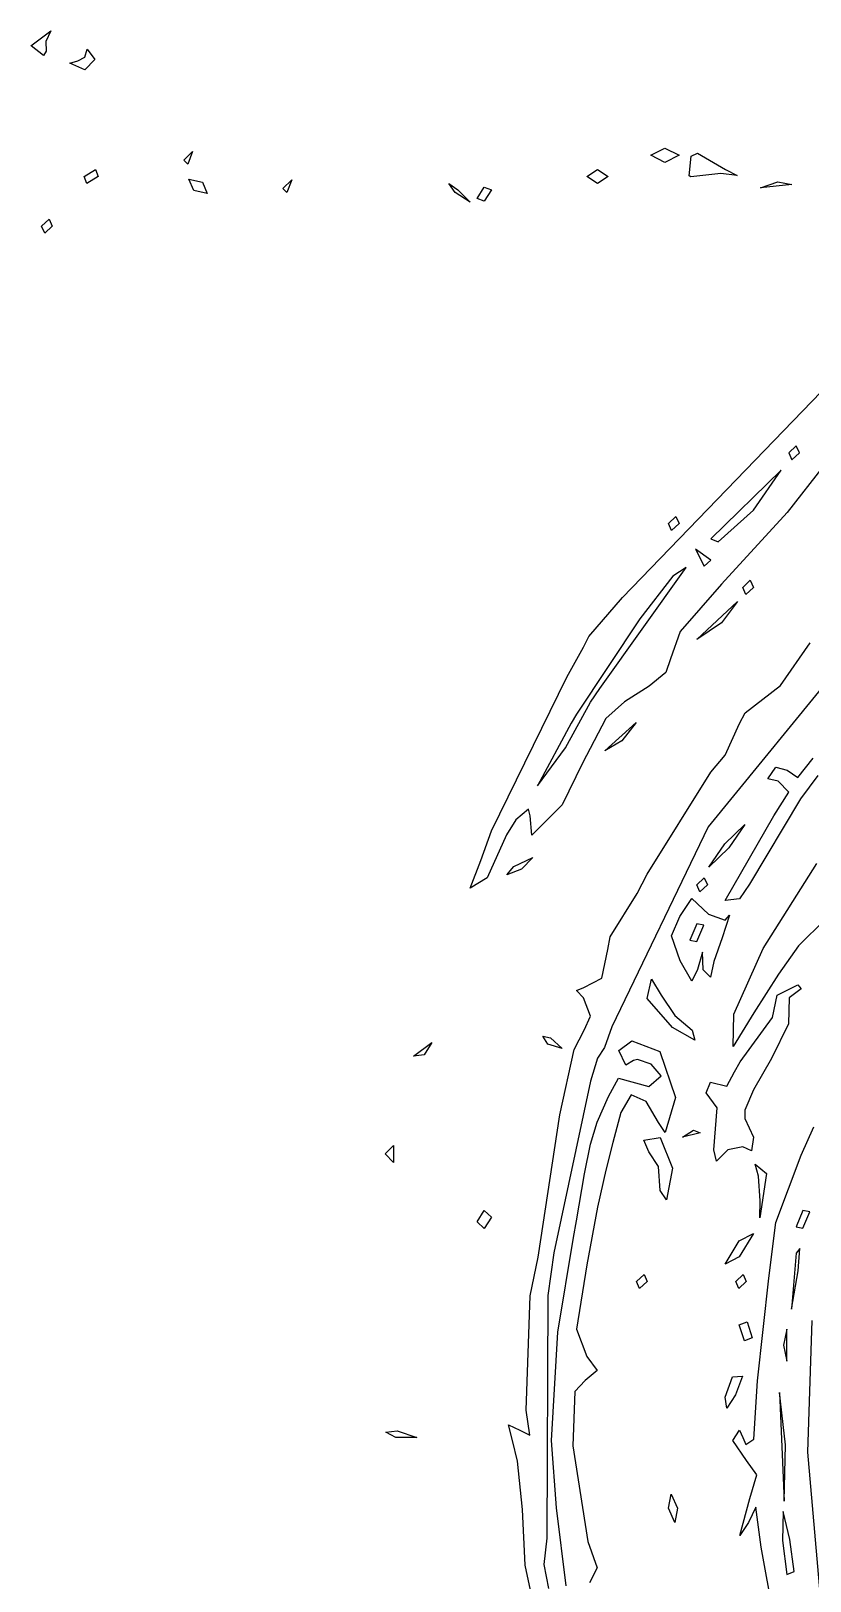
# Model space of a CAD drawing. Extents: x -2 to 136, y 0 to 93.
# Drawn here: x 62.75 to 70.34, y 42.71 to 57.81 of the extents above; entities that cross this region are included whole.
import ezdxf

# ---------------------------------------------------------------- set-up
doc = ezdxf.new("R2010")
doc.units = 0

msp = doc.modelspace()

# ---------------------------------------------------------------- linework, layer by layer
at = {"layer": 'Image'}
for p, q in [((62.745594, 57.664113), (62.937977, 57.809369)), ((62.937977, 57.809369), (62.89107, 57.707293)), ((62.89107, 57.707293), (62.893186, 57.612969)), ((62.74571, 57.664113), (62.745594, 57.664113)), ((62.866487, 57.570107), (62.74571, 57.664113)), ((62.893186, 57.612969), (62.866487, 57.570107)), ((63.201933, 57.517799), (63.270463, 57.553094)), ((63.270463, 57.553094), (63.293641, 57.633818)), ((63.293641, 57.633818), (63.366734, 57.530314)), ((63.125662, 57.495018), (63.125667, 57.495045)), ((63.270769, 57.42956), (63.125662, 57.495018)), ((63.125667, 57.495045), (63.201933, 57.517799)), ((63.366734, 57.530314), (63.270769, 57.42956)), ((68.784526, 56.598479), (68.922559, 56.667508)), ((68.922559, 56.667508), (69.060595, 56.598479)), ((64.233884, 56.54961), (64.319638, 56.634727)), ((64.272518, 56.510955), (64.233884, 56.54961)), ((64.233884, 56.54961), (64.233884, 56.54961)), ((64.319638, 56.634727), (64.272518, 56.510955)), ((68.922559, 56.529475), (68.784526, 56.598479)), ((68.784526, 56.598479), (68.784526, 56.598479)), ((69.060595, 56.598479), (68.922559, 56.529475)), ((69.158726, 56.399354), (69.180316, 56.589165)), ((69.180316, 56.589165), (69.241189, 56.618031)), ((69.241189, 56.618031), (69.512923, 56.460922)), ((63.263216, 56.390887), (63.374889, 56.45989)), ((63.263221, 56.390887), (63.263216, 56.390887)), ((63.289574, 56.321857), (63.263221, 56.390887)), ((63.401241, 56.390887), (63.289574, 56.321857)), ((63.374889, 56.45989), (63.401241, 56.390887)), ((64.332968, 56.253727), (64.284356, 56.366148)), ((64.284356, 56.366148), (64.415787, 56.336542)), ((64.415787, 56.336542), (64.461819, 56.226157)), ((65.200109, 56.273835), (65.285868, 56.358952)), ((65.285868, 56.358952), (65.238746, 56.235206)), ((68.163378, 56.390887), (68.266901, 56.45989)), ((68.266901, 56.321857), (68.163378, 56.390887)), ((68.163378, 56.390887), (68.163378, 56.390887)), ((68.266901, 56.45989), (68.370427, 56.390887)), ((68.370427, 56.390887), (68.266901, 56.321857)), ((69.158734, 56.39938), (69.158726, 56.399354)), ((69.174186, 56.387209), (69.158734, 56.39938)), ((69.467508, 56.419885), (69.174186, 56.387209)), ((69.626121, 56.402701), (69.467508, 56.419885)), ((69.512923, 56.460922), (69.626121, 56.402701)), ((69.85428, 56.28008), (70.024735, 56.339108)), ((70.024735, 56.339108), (70.158696, 56.31265)), ((64.461819, 56.226157), (64.332968, 56.253727)), ((64.332968, 56.253727), (64.332968, 56.253727)), ((65.238746, 56.235206), (65.200109, 56.273835)), ((65.200109, 56.273835), (65.200109, 56.273835)), ((66.877772, 56.236265), (66.81756, 56.322532)), ((66.81756, 56.322532), (66.903833, 56.262194)), ((66.877774, 56.236132), (66.877772, 56.236265)), ((67.02461, 56.141412), (66.877774, 56.236132)), ((66.903833, 56.262194), (67.02461, 56.141412)), ((67.093627, 56.176363), (67.16264, 56.288043)), ((67.16264, 56.288043), (67.231657, 56.261585)), ((67.231657, 56.261585), (67.16264, 56.149931)), ((70.158696, 56.31265), (69.85428, 56.28008)), ((69.85428, 56.28008), (69.85428, 56.28008)), ((67.16264, 56.149931), (67.093627, 56.176389)), ((67.093627, 56.176389), (67.093627, 56.176363)), ((62.849117, 55.908129), (62.922206, 55.977158)), ((62.87955, 55.839125), (62.849117, 55.908129)), ((62.849117, 55.908129), (62.849117, 55.908129)), ((62.952643, 55.908129), (62.87955, 55.839125)), ((62.922206, 55.977158), (62.952643, 55.908129)), ((68.50846, 52.290432), (70.540762, 54.389634)), ((70.20344, 53.768499), (70.130346, 53.699469)), ((70.23387, 53.699469), (70.20344, 53.768499)), ((70.130346, 53.699469), (70.160781, 53.630466)), ((70.160781, 53.630466), (70.23387, 53.699469)), ((70.23387, 53.699469), (70.23387, 53.699469)), ((70.054895, 53.530903), (69.371168, 52.860741)), ((69.785174, 53.140829), (70.054895, 53.530903)), ((70.476497, 53.580142), (70.113106, 53.11871)), ((68.957069, 53.010045), (69.030157, 53.079075)), ((69.030157, 53.079075), (69.060595, 53.010045)), ((69.44265, 52.832589), (69.785174, 53.140829)), ((70.113106, 53.11871), (69.474707, 52.4182)), ((69.785174, 53.140829), (69.785174, 53.140829)), ((68.987506, 52.941042), (68.957069, 53.010045)), ((68.957069, 53.010045), (68.957069, 53.010045)), ((69.060595, 53.010045), (68.987506, 52.941042)), ((69.371168, 52.652726), (69.222382, 52.761099)), ((69.222382, 52.761099), (69.306223, 52.595206)), ((69.371168, 52.860741), (69.44265, 52.832589)), ((68.287803, 51.401248), (69.129939, 52.581024)), ((69.129939, 52.581024), (69.000736, 52.496225)), ((69.306223, 52.595206), (69.371168, 52.652726)), ((69.371168, 52.652726), (69.371168, 52.652726)), ((69.000736, 52.496225), (68.678444, 52.082126)), ((69.474707, 52.4182), (69.071477, 51.958778)), ((69.681743, 52.388302), (69.754831, 52.457305)), ((69.754831, 52.457305), (69.785266, 52.388302)), ((68.180634, 51.907951), (68.50846, 52.290432)), ((71.160437, 52.279452), (69.343323, 50.055103)), ((69.712178, 52.319272), (69.681743, 52.388302)), ((69.681743, 52.388302), (69.681743, 52.388302)), ((69.785266, 52.388302), (69.712178, 52.319272)), ((69.233135, 51.880117), (69.629192, 52.250375)), ((69.629192, 52.250375), (69.474694, 52.043312)), ((68.678444, 52.082126), (68.059852, 51.153096)), ((69.071477, 51.958778), (68.978746, 51.691522)), ((69.474694, 52.043312), (69.233135, 51.880117)), ((67.968224, 51.513484), (68.128874, 51.806828)), ((68.128874, 51.806828), (68.180634, 51.907951)), ((69.233135, 51.880117), (69.233135, 51.880117)), ((70.048587, 51.432654), (70.337409, 51.847441)), ((68.978746, 51.691522), (68.932714, 51.559866)), ((67.231657, 50.01523), (67.968224, 51.513484)), ((68.932714, 51.559866), (68.769262, 51.426966)), ((68.197887, 51.270359), (68.287803, 51.401248)), ((68.769262, 51.426966), (68.529061, 51.271682)), ((69.704563, 51.164552), (70.048587, 51.432654)), ((67.952643, 50.825172), (68.197887, 51.270359)), ((68.529061, 51.271682), (68.346189, 51.111239)), ((68.008092, 51.065334), (67.680056, 50.455708)), ((68.059852, 51.153096), (68.008092, 51.065334)), ((68.346189, 51.111239), (68.12118, 50.67645)), ((68.335923, 50.796041), (68.641961, 51.070625)), ((68.641961, 51.070625), (68.503502, 50.892217)), ((69.509214, 50.752385), (69.648302, 51.061048)), ((69.648302, 51.061048), (69.704563, 51.164552)), ((67.680056, 50.455708), (67.952643, 50.825172)), ((67.952643, 50.825172), (67.952643, 50.825172)), ((68.503502, 50.892217), (68.335923, 50.796041)), ((68.335923, 50.796041), (68.335923, 50.796041)), ((69.371183, 50.588873), (69.509214, 50.752385)), ((68.12118, 50.67645), (67.921837, 50.269944)), ((69.925715, 50.522952), (70.005495, 50.636392)), ((70.005495, 50.636392), (70.11477, 50.605965)), ((70.11477, 50.605965), (70.217904, 50.535139)), ((70.217904, 50.535139), (70.367582, 50.723413)), ((68.750056, 49.595125), (69.371183, 50.588873)), ((70.02682, 50.499761), (69.925715, 50.522952)), ((70.131117, 50.393002), (70.02682, 50.499761)), ((70.4129, 50.556382), (70.244847, 50.326777)), ((70.244847, 50.326777), (69.747082, 49.495404)), ((69.985984, 50.162973), (70.131117, 50.393002)), ((67.592381, 50.226182), (67.470538, 50.122651)), ((67.611008, 50.162286), (67.592381, 50.226182)), ((67.6272, 49.97467), (67.611008, 50.162286)), ((67.921837, 50.269944), (67.6272, 49.97467)), ((69.509198, 49.336099), (69.985984, 50.162973)), ((67.130327, 49.726967), (67.231657, 50.01523)), ((67.470538, 50.122651), (67.380427, 49.976442)), ((69.343323, 50.055103), (68.404903, 48.105259)), ((69.506367, 49.890215), (69.702865, 50.07791)), ((69.702865, 50.07791), (69.546943, 49.849628)), ((67.380427, 49.976442), (67.190204, 49.558577)), ((69.350448, 49.661933), (69.506367, 49.890215)), ((69.546943, 49.849628), (69.350448, 49.661933)), ((67.026801, 49.456193), (67.130327, 49.726967)), ((67.450729, 49.668997), (67.636723, 49.756177)), ((67.636723, 49.756177), (67.524267, 49.643729)), ((69.881114, 48.868554), (70.402065, 49.696752)), ((67.190204, 49.558577), (67.026822, 49.456087)), ((67.384062, 49.587161), (67.450729, 49.668865)), ((67.524267, 49.643729), (67.384062, 49.587161)), ((67.450729, 49.668865), (67.450729, 49.668997)), ((68.652605, 49.40497), (68.750056, 49.595125)), ((69.233135, 49.489425), (69.306223, 49.558428)), ((69.306223, 49.558428), (69.336658, 49.489425)), ((67.026822, 49.456087), (67.026801, 49.456193)), ((68.389522, 48.983489), (68.652605, 49.40497)), ((69.26357, 49.420395), (69.233135, 49.489425)), ((69.233135, 49.489425), (69.233135, 49.489425)), ((69.336658, 49.489425), (69.26357, 49.420395)), ((69.747082, 49.495404), (69.649162, 49.352476)), ((69.067852, 49.180259), (69.183711, 49.357107)), ((69.183711, 49.357107), (69.346461, 49.204204)), ((69.649162, 49.352476), (69.509193, 49.336072)), ((69.509193, 49.336072), (69.509198, 49.336099)), ((68.987018, 48.991922), (69.067852, 49.180259)), ((69.233135, 49.109933), (69.165174, 48.950575)), ((69.301093, 49.096704), (69.233135, 49.109933)), ((69.233135, 48.937346), (69.301093, 49.096704)), ((69.301093, 49.096704), (69.301093, 49.096704)), ((69.346461, 49.204204), (69.509208, 49.143853)), ((69.553066, 49.192562), (69.481184, 48.972059)), ((69.509208, 49.143853), (69.553066, 49.192562)), ((70.486845, 49.15642), (70.22585, 48.894615)), ((68.367271, 48.858976), (68.389522, 48.983489)), ((69.072826, 48.748777), (68.987018, 48.991922)), ((69.165174, 48.950575), (69.233135, 48.937346)), ((69.481184, 48.972059), (69.398266, 48.742295)), ((68.308119, 48.579282), (68.367271, 48.858976)), ((69.288377, 48.833814), (69.241019, 48.663952)), ((69.296341, 48.66128), (69.288377, 48.833814)), ((69.594486, 48.230168), (69.881114, 48.868554)), ((70.22585, 48.894615), (70.031027, 48.619158)), ((69.183814, 48.550978), (69.072813, 48.748777)), ((69.072813, 48.748777), (69.072826, 48.748777)), ((69.241019, 48.663952), (69.183814, 48.550978)), ((69.36768, 48.588969), (69.296341, 48.66128)), ((69.398266, 48.742295), (69.36768, 48.588969)), ((68.059873, 48.460408), (68.133485, 48.488004)), ((68.133485, 48.488004), (68.308119, 48.579282)), ((68.750022, 48.383567), (68.793572, 48.569496)), ((68.793572, 48.569496), (68.88805, 48.413101)), ((70.031027, 48.619158), (69.78973, 48.242577)), ((70.016335, 48.414222), (70.219045, 48.515256)), ((70.219045, 48.515256), (70.251128, 48.475701)), ((68.128895, 48.38733), (68.059873, 48.460408)), ((68.197909, 48.210721), (68.128895, 48.38733)), ((68.995642, 48.100523), (68.750022, 48.383567)), ((68.88805, 48.413101), (69.019706, 48.214928)), ((69.972107, 48.197757), (70.016335, 48.414222)), ((70.134777, 48.388028), (70.126629, 48.134204)), ((70.251128, 48.475701), (70.134777, 48.388028)), ((68.13638, 48.072133), (68.197909, 48.210721)), ((69.019706, 48.214928), (69.190082, 48.072239)), ((69.78973, 48.242577), (69.589087, 47.914901)), ((69.589087, 47.914901), (69.594494, 48.230142)), ((69.594494, 48.230142), (69.594486, 48.230168)), ((69.657102, 47.766248), (69.972107, 48.197757)), ((68.038368, 47.886396), (68.13638, 48.072133)), ((68.404903, 48.105259), (68.335889, 47.904228)), ((69.213709, 47.976407), (68.99564, 48.100523)), ((68.99564, 48.100523), (68.995642, 48.100523)), ((69.190082, 48.072239), (69.213709, 47.976407)), ((70.126629, 48.134204), (69.961725, 47.796305)), ((66.472478, 47.8207), (66.651276, 47.95352)), ((66.651276, 47.95352), (66.577671, 47.834617)), ((67.782479, 47.938386), (67.732635, 48.015803)), ((67.732635, 48.015803), (67.80854, 48.000034)), ((67.782482, 47.938386), (67.782479, 47.938386)), ((67.921827, 47.894915), (67.782482, 47.938386)), ((67.80854, 48.000034), (67.921827, 47.894915)), ((67.898504, 47.248565), (68.038368, 47.886396)), ((68.335889, 47.904228), (68.266867, 47.799771)), ((68.473903, 47.873801), (68.601124, 47.969448)), ((68.601124, 47.969448), (68.872648, 47.865864)), ((66.577671, 47.834617), (66.472478, 47.820594)), ((66.472478, 47.820594), (66.472478, 47.8207)), ((68.266867, 47.799771), (68.198184, 47.575484)), ((68.542898, 47.733711), (68.473903, 47.873801)), ((68.617389, 47.779398), (68.542898, 47.733711)), ((68.656354, 47.787336), (68.617389, 47.779398)), ((68.788939, 47.742965), (68.656354, 47.787336)), ((68.888002, 47.628162), (68.788939, 47.742965)), ((68.872648, 47.865864), (69.026038, 47.417263)), ((69.600982, 47.666289), (69.657102, 47.766248)), ((69.961725, 47.796305), (69.785266, 47.491744)), ((68.198184, 47.575484), (67.840925, 45.902764)), ((68.371928, 47.428164), (68.471125, 47.605104)), ((68.471125, 47.605104), (68.767225, 47.525107)), ((68.767225, 47.525107), (68.888002, 47.628162)), ((69.527047, 47.528011), (69.600982, 47.666289)), ((68.261549, 47.176281), (68.371928, 47.428164)), ((68.593825, 47.442386), (68.493993, 47.272166)), ((68.740965, 47.37829), (68.593825, 47.442386)), ((69.326046, 47.46338), (69.366074, 47.565271)), ((69.430606, 47.315558), (69.326046, 47.46338)), ((69.366074, 47.565271), (69.527047, 47.528011)), ((69.785266, 47.491744), (69.702447, 47.294788)), ((68.8603, 47.172471), (68.740965, 47.37829)), ((69.026038, 47.417263), (68.924681, 47.076084)), ((69.398586, 46.907782), (69.430606, 47.315558)), ((69.702447, 47.294788), (69.702447, 47.211947)), ((67.688843, 45.861886), (67.898504, 47.248565)), ((68.19784, 46.9639), (68.261549, 47.176281)), ((68.493993, 47.272166), (68.415179, 46.98004)), ((68.924681, 47.076084), (68.8603, 47.172471)), ((69.702447, 47.211947), (69.785266, 47.030972)), ((70.250991, 46.85386), (70.375181, 47.129926)), ((68.415179, 46.98004), (68.34694, 46.709266)), ((68.717902, 47.002659), (68.876961, 47.027956)), ((68.765823, 46.888521), (68.717902, 47.002659)), ((68.876961, 47.027956), (68.996052, 46.727998)), ((69.095099, 47.031978), (69.20221, 47.100214)), ((69.267152, 47.073067), (69.095099, 47.031978)), ((69.095099, 47.031978), (69.095099, 47.031978)), ((69.20221, 47.100214), (69.267152, 47.073067)), ((69.785266, 47.030972), (69.766346, 46.899018)), ((66.19641, 46.866957), (66.279229, 46.949772)), ((66.279229, 46.784143), (66.19641, 46.866957)), ((66.19641, 46.866957), (66.19641, 46.866957)), ((66.279229, 46.949772), (66.279229, 46.784143)), ((68.13837, 46.674658), (68.19784, 46.9639)), ((68.860446, 46.746254), (68.765823, 46.888521)), ((69.398586, 46.90765), (69.398586, 46.907782)), ((69.425415, 46.797716), (69.398586, 46.90765)), ((69.537138, 46.909026), (69.425415, 46.797716)), ((69.682561, 46.93522), (69.537138, 46.909026)), ((69.766346, 46.899018), (69.682561, 46.93522)), ((70.003185, 46.199811), (70.250991, 46.85386)), ((68.062741, 46.215157), (68.13837, 46.674658)), ((68.34694, 46.709266), (68.266854, 46.350306)), ((68.877696, 46.510458), (68.860446, 46.746254)), ((68.996052, 46.727998), (68.940047, 46.419322)), ((69.83658, 46.650079), (69.801522, 46.768268)), ((69.801522, 46.768268), (69.914158, 46.677066)), ((69.914158, 46.677066), (69.847933, 46.245875)), ((69.850947, 46.409652), (69.83658, 46.650079)), ((68.940047, 46.419322), (68.877696, 46.510458)), ((68.877696, 46.510458), (68.877696, 46.510458)), ((69.847933, 46.245875), (69.850923, 46.409652)), ((69.850923, 46.409652), (69.850947, 46.409652)), ((67.093627, 46.207299), (67.16264, 46.314905)), ((67.16264, 46.314905), (67.231657, 46.24995)), ((67.231657, 46.24995), (67.16264, 46.14237)), ((68.266854, 46.350306), (68.16333, 45.788146)), ((70.268379, 46.315249), (70.202867, 46.15805)), ((70.336337, 46.30202), (70.268379, 46.315249)), ((70.268379, 46.142714), (70.336337, 46.302073)), ((70.336337, 46.302073), (70.336337, 46.30202)), ((67.16264, 46.14237), (67.093627, 46.207299)), ((67.093627, 46.207299), (67.093627, 46.207299)), ((68.030957, 46.051751), (68.062741, 46.215157)), ((69.647231, 46.019974), (69.785266, 46.093317)), ((69.785266, 46.093317), (69.647231, 45.866278)), ((69.935894, 45.658501), (70.003185, 46.199811)), ((70.202867, 46.15805), (70.268379, 46.142714)), ((67.879443, 45.129679), (68.030957, 46.051751)), ((69.509198, 45.792935), (69.647231, 46.019974)), ((70.237053, 45.945729), (70.202749, 45.901097)), ((70.221535, 45.728562), (70.237053, 45.945729)), ((67.60963, 45.485993), (67.688843, 45.861886)), ((67.840925, 45.902764), (67.783413, 45.488665)), ((68.16333, 45.788146), (68.059804, 45.161482)), ((69.647231, 45.866278), (69.509198, 45.792935)), ((69.509198, 45.792935), (69.509198, 45.792935)), ((70.202749, 45.901097), (70.156013, 45.354707)), ((68.646496, 45.624714), (68.719584, 45.693717)), ((68.676931, 45.555684), (68.646496, 45.624714)), ((68.646496, 45.624714), (68.646496, 45.624714)), ((68.750019, 45.624714), (68.676931, 45.555684)), ((68.719584, 45.693717), (68.750019, 45.624714)), ((69.612721, 45.624714), (69.685815, 45.693717)), ((69.643159, 45.555684), (69.612721, 45.624714)), ((69.612721, 45.624714), (69.612721, 45.624714)), ((69.716247, 45.624714), (69.643159, 45.555684)), ((69.685815, 45.693717), (69.716247, 45.624714)), ((69.824729, 44.657769), (69.935894, 45.658501)), ((70.156013, 45.354707), (70.221535, 45.728562)), ((70.221535, 45.728562), (70.221535, 45.728562)), ((67.571601, 44.369505), (67.60963, 45.485993)), ((67.783413, 45.488665), (67.771427, 43.124854)), ((68.059804, 45.161482), (68.16333, 44.892533)), ((69.647231, 45.201487), (69.72401, 45.230538)), ((69.697555, 45.04533), (69.647231, 45.201487)), ((69.72401, 45.230538), (69.774339, 45.074381)), ((70.110039, 45.15918), (70.080131, 45.00387)), ((70.110039, 44.848586), (70.110039, 45.15918)), ((70.110039, 45.15918), (70.110039, 45.15918)), ((70.355438, 45.244058), (70.311213, 43.961293)), ((67.817168, 44.073834), (67.879443, 45.129679)), ((69.774339, 45.074381), (69.697555, 45.04533)), ((69.697555, 45.04533), (69.697555, 45.04533)), ((68.16333, 44.892533), (68.263814, 44.755869)), ((70.080131, 45.00387), (70.110039, 44.848586)), ((68.263814, 44.755869), (68.145841, 44.66052)), ((68.145841, 44.66052), (68.045384, 44.552283)), ((69.511645, 44.49759), (69.582808, 44.694281)), ((69.582808, 44.694281), (69.679108, 44.703313)), ((69.679108, 44.703313), (69.609522, 44.51881)), ((69.790637, 44.088386), (69.824729, 44.657769)), ((68.045384, 44.552283), (68.025065, 44.022108)), ((69.526957, 44.391158), (69.511645, 44.497643)), ((69.511645, 44.497643), (69.511645, 44.49759)), ((69.609522, 44.51881), (69.526957, 44.391158)), ((70.097657, 44.031633), (70.040475, 44.542384)), ((70.040475, 44.542384), (70.083568, 43.485534)), ((67.607852, 44.125547), (67.571601, 44.369505)), ((66.201951, 44.156609), (66.313109, 44.169004)), ((66.299933, 44.104843), (66.201951, 44.156609)), ((66.506975, 44.104843), (66.299925, 44.104843)), ((66.299925, 44.104843), (66.299933, 44.104843)), ((66.313109, 44.169004), (66.506975, 44.104843)), ((67.436613, 44.076347), (67.39814, 44.228747)), ((67.39814, 44.228747), (67.507747, 44.177339)), ((67.507747, 44.177339), (67.607852, 44.125547)), ((69.583336, 44.074737), (69.651274, 44.174666)), ((69.651274, 44.174666), (69.681711, 44.105637)), ((69.681711, 44.105637), (69.712146, 44.036633)), ((67.485654, 43.874206), (67.436613, 44.076347)), ((67.865661, 43.418171), (67.817168, 44.073834)), ((68.025065, 44.022108), (68.171024, 43.092231)), ((69.717105, 43.879339), (69.583336, 44.074737)), ((69.712146, 44.036633), (69.790637, 44.088386)), ((70.083568, 43.485534), (70.097644, 44.031633)), ((70.097644, 44.031633), (70.097657, 44.031633)), ((70.311213, 43.961293), (70.431894, 42.587407)), ((67.535313, 43.40129), (67.485654, 43.874206)), ((69.820101, 43.741058), (69.717105, 43.879339)), ((69.751614, 43.510484), (69.820101, 43.741058)), ((68.957069, 43.414731), (68.983527, 43.552764)), ((68.983527, 43.552764), (69.046082, 43.414731)), ((69.653427, 43.148243), (69.751614, 43.510484)), ((67.561587, 42.861488), (67.535313, 43.40129)), ((67.960469, 42.659003), (67.865661, 43.418171)), ((69.019624, 43.276698), (68.957069, 43.414731)), ((68.957069, 43.414731), (68.957069, 43.414731)), ((69.046082, 43.414731), (69.019624, 43.276698)), ((69.808834, 43.424855), (69.73602, 43.277439)), ((69.861398, 43.035875), (69.808834, 43.424855)), ((70.075196, 43.382002), (70.068264, 43.100168)), ((70.138823, 43.110567), (70.075196, 43.382002)), ((69.73602, 43.277439), (69.653427, 43.148243)), ((67.771427, 43.124854), (67.744294, 42.866039)), ((68.171024, 43.092231), (68.262229, 42.834448)), ((70.068264, 43.100168), (70.111656, 42.768037)), ((70.138826, 43.110567), (70.138823, 43.110567)), ((70.181799, 42.800277), (70.138826, 43.110567)), ((70.013221, 42.193813), (69.861398, 43.035875)), ((67.612164, 42.615267), (67.561587, 42.861488)), ((67.744294, 42.866039), (67.788514, 42.631883)), ((68.262229, 42.834448), (68.18753, 42.688601)), ((70.111656, 42.768037), (70.181799, 42.800277))]:
    msp.add_line(p, q, dxfattribs=at)

doc.saveas('drawing.dxf')
